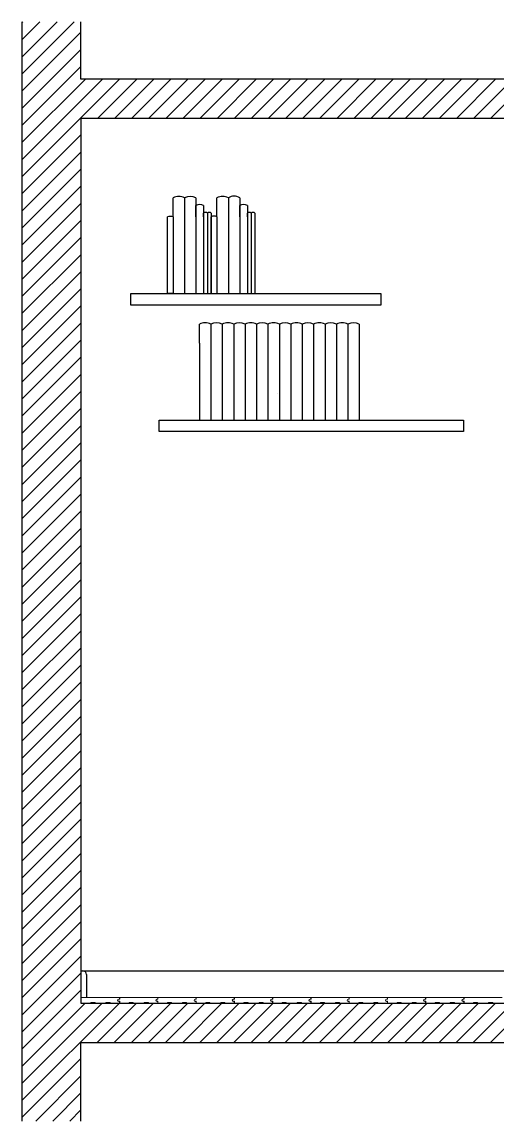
# Model space of a CAD drawing. Header units: millimetres. Extents: x 2770 to 4932, y 1592 to 2546.
# Drawn here: x 4144.5 to 4269.3, y 1592.1 to 1880.6 of the extents above; entities that cross this region are included whole.
import ezdxf

# ---------------------------------------------------------------- set-up
doc = ezdxf.new("R2010")
doc.units = ezdxf.units.MM
for name, color, linetype, lineweight in [('A-FLOR-PATT', 8, 'Continuous', 18), ('A-SECT-MCUT', 7, 'Continuous', 35), ('ARREDO SOTTILE', 4, 'Continuous', 25), ('ARREDO STRUTTURE', 3, 'Continuous', 25), ('linee non sezionate', 8, 'Continuous', 18), ('MURI', 7, 'Continuous', 25), ('PORTE E FINESTRE', 6, 'Continuous', 25)]:
    doc.layers.add(name, color=color, linetype=linetype, lineweight=lineweight)

msp = doc.modelspace()

# ---------------------------------------------------------------- linework, layer by layer
at = {"layer": 'A-FLOR-PATT'}
for p, q in [((4182.7308, 1809.2664), (4182.7308, 1809.4119)), ((4160.0053, 1624.5144), (4170.1503, 1624.5144)), ((4170.1503, 1624.5144), (4170.1503, 1624.0977)), ((4170.2003, 1624.0456), (4170.2003, 1624.5144)), ((4170.2003, 1624.5144), (4180.2003, 1624.5144)), ((4180.2003, 1624.5144), (4180.2003, 1624.0977)), ((4180.2503, 1624.0456), (4180.2503, 1624.5144)), ((4180.2503, 1624.5144), (4190.2503, 1624.5144)), ((4190.2503, 1624.5144), (4190.2503, 1624.0977)), ((4190.3003, 1624.0456), (4190.3003, 1624.5144)), ((4190.3003, 1624.5144), (4200.3003, 1624.5144)), ((4200.3003, 1624.5144), (4200.3003, 1624.0977)), ((4200.3503, 1624.0456), (4200.3503, 1624.5144)), ((4200.3503, 1624.5144), (4210.3503, 1624.5144)), ((4210.3503, 1624.5144), (4210.3503, 1624.0977)), ((4210.4003, 1624.0456), (4210.4003, 1624.5144)), ((4210.4003, 1624.5144), (4220.4003, 1624.5144)), ((4220.4003, 1624.5144), (4220.4003, 1624.0977)), ((4220.4503, 1624.0456), (4220.4503, 1624.5144)), ((4220.4503, 1624.5144), (4230.4503, 1624.5144)), ((4230.4503, 1624.5144), (4230.4503, 1624.0977)), ((4230.5003, 1624.0456), (4230.5003, 1624.5144)), ((4230.5003, 1624.5144), (4240.5003, 1624.5144)), ((4240.5003, 1624.5144), (4240.5003, 1624.0977)), ((4240.5503, 1624.0456), (4240.5503, 1624.5144)), ((4250.5503, 1624.5144), (4250.5503, 1624.0977)), ((4250.6003, 1624.0456), (4250.6003, 1624.5144)), ((4250.6003, 1624.5144), (4260.6003, 1624.5144)), ((4260.6003, 1624.5144), (4260.6003, 1624.0977)), ((4260.6503, 1624.0456), (4260.6503, 1624.5144)), ((4260.6503, 1624.5144), (4270.6503, 1624.5144)), ((4162.6961, 1623.2123), (4162.5461, 1623.0561)), ((4163.6461, 1623.2123), (4162.6961, 1623.2123)), ((4163.7961, 1623.0561), (4163.6461, 1623.2123)), ((4166.6545, 1623.2123), (4166.5045, 1623.0561)), ((4166.6545, 1623.2123), (4166.5045, 1623.0561)), ((4167.5895, 1623.2123), (4166.6545, 1623.2123)), ((4167.7545, 1623.0561), (4167.5895, 1623.2123)), ((4169.9399, 1624.0456), (4170.2003, 1624.0456)), ((4169.9399, 1623.5248), (4170.2003, 1623.5248)), ((4170.1503, 1624.0977), (4169.942, 1624.0977)), ((4170.1503, 1623.4727), (4169.942, 1623.4727)), ((4170.1503, 1623.4727), (4170.1503, 1623.0561)), ((4170.2003, 1623.0561), (4170.2003, 1623.5248)), ((4172.7461, 1623.2123), (4172.5961, 1623.0561)), ((4173.6961, 1623.2123), (4172.7461, 1623.2123)), ((4173.8461, 1623.0561), (4173.6961, 1623.2123)), ((4176.7045, 1623.2123), (4176.5545, 1623.0561)), ((4177.6395, 1623.2123), (4176.7045, 1623.2123)), ((4177.8045, 1623.0561), (4177.6395, 1623.2123)), ((4179.9899, 1624.0456), (4180.2503, 1624.0456)), ((4179.9899, 1623.5248), (4180.2503, 1623.5248)), ((4180.2003, 1624.0977), (4179.992, 1624.0977)), ((4180.2003, 1623.4727), (4179.992, 1623.4727)), ((4180.2003, 1623.4727), (4180.2003, 1623.0561)), ((4180.2503, 1623.0561), (4180.2503, 1623.5248)), ((4182.7961, 1623.2123), (4182.6461, 1623.0561)), ((4183.7461, 1623.2123), (4182.7961, 1623.2123)), ((4183.8961, 1623.0561), (4183.7461, 1623.2123)), ((4186.7545, 1623.2123), (4186.6045, 1623.0561)), ((4187.6895, 1623.2123), (4186.7545, 1623.2123)), ((4187.8545, 1623.0561), (4187.6895, 1623.2123)), ((4190.0399, 1624.0456), (4190.3003, 1624.0456)), ((4190.0399, 1623.5248), (4190.3003, 1623.5248)), ((4190.2503, 1624.0977), (4190.042, 1624.0977)), ((4190.2503, 1623.4727), (4190.042, 1623.4727)), ((4190.2503, 1623.4727), (4190.2503, 1623.0561)), ((4190.3003, 1623.0561), (4190.3003, 1623.5248)), ((4192.8461, 1623.2123), (4192.6961, 1623.0561)), ((4193.7961, 1623.2123), (4192.8461, 1623.2123)), ((4193.9461, 1623.0561), (4193.7961, 1623.2123)), ((4196.8045, 1623.2123), (4196.6545, 1623.0561)), ((4197.7395, 1623.2123), (4196.8045, 1623.2123)), ((4197.9045, 1623.0561), (4197.7395, 1623.2123)), ((4200.0899, 1624.0456), (4200.3503, 1624.0456)), ((4200.0899, 1623.5248), (4200.3503, 1623.5248)), ((4200.3003, 1624.0977), (4200.092, 1624.0977)), ((4200.3003, 1623.4727), (4200.092, 1623.4727)), ((4200.3003, 1623.4727), (4200.3003, 1623.0561)), ((4200.3503, 1623.0561), (4200.3503, 1623.5248)), ((4202.8961, 1623.2123), (4202.7461, 1623.0561)), ((4203.8461, 1623.2123), (4202.8961, 1623.2123)), ((4203.9961, 1623.0561), (4203.8461, 1623.2123)), ((4206.8545, 1623.2123), (4206.7045, 1623.0561)), ((4207.7895, 1623.2123), (4206.8545, 1623.2123)), ((4207.9545, 1623.0561), (4207.7895, 1623.2123)), ((4210.1399, 1624.0456), (4210.4003, 1624.0456)), ((4210.1399, 1623.5248), (4210.4003, 1623.5248)), ((4210.3503, 1624.0977), (4210.142, 1624.0977)), ((4210.3503, 1623.4727), (4210.142, 1623.4727)), ((4210.3503, 1623.4727), (4210.3503, 1623.0561)), ((4210.4003, 1623.0561), (4210.4003, 1623.5248)), ((4212.9461, 1623.2123), (4212.7961, 1623.0561)), ((4213.8961, 1623.2123), (4212.9461, 1623.2123)), ((4214.0461, 1623.0561), (4213.8961, 1623.2123)), ((4216.9045, 1623.2123), (4216.7545, 1623.0561)), ((4217.8395, 1623.2123), (4216.9045, 1623.2123)), ((4218.0045, 1623.0561), (4217.8395, 1623.2123)), ((4220.1899, 1624.0456), (4220.4503, 1624.0456)), ((4220.1899, 1623.5248), (4220.4503, 1623.5248)), ((4220.4003, 1624.0977), (4220.192, 1624.0977)), ((4220.4003, 1623.4727), (4220.192, 1623.4727)), ((4220.4003, 1623.4727), (4220.4003, 1623.0561)), ((4220.4503, 1623.0561), (4220.4503, 1623.5248)), ((4222.9961, 1623.2123), (4222.8461, 1623.0561)), ((4223.9461, 1623.2123), (4222.9961, 1623.2123)), ((4224.0961, 1623.0561), (4223.9461, 1623.2123)), ((4226.9545, 1623.2123), (4226.8045, 1623.0561)), ((4227.8895, 1623.2123), (4226.9545, 1623.2123)), ((4228.0545, 1623.0561), (4227.8895, 1623.2123)), ((4230.2399, 1624.0456), (4230.5003, 1624.0456)), ((4230.2399, 1623.5248), (4230.5003, 1623.5248)), ((4230.4503, 1624.0977), (4230.242, 1624.0977)), ((4230.4503, 1623.4727), (4230.242, 1623.4727)), ((4230.4503, 1623.4727), (4230.4503, 1623.0561)), ((4230.5003, 1623.0561), (4230.5003, 1623.5248)), ((4233.0461, 1623.2123), (4232.8961, 1623.0561)), ((4233.9961, 1623.2123), (4233.0461, 1623.2123)), ((4234.1461, 1623.0561), (4233.9961, 1623.2123)), ((4237.0045, 1623.2123), (4236.8545, 1623.0561)), ((4237.9395, 1623.2123), (4237.0045, 1623.2123)), ((4238.1045, 1623.0561), (4237.9395, 1623.2123)), ((4240.2899, 1624.0456), (4240.5503, 1624.0456)), ((4240.2899, 1623.5248), (4240.5503, 1623.5248)), ((4240.5003, 1624.0977), (4240.292, 1624.0977)), ((4240.5003, 1623.4727), (4240.292, 1623.4727)), ((4240.5003, 1623.4727), (4240.5003, 1623.0561)), ((4240.5503, 1623.0561), (4240.5503, 1623.5248)), ((4243.0961, 1623.2123), (4242.9461, 1623.0561)), ((4244.0461, 1623.2123), (4243.0961, 1623.2123)), ((4244.1961, 1623.0561), (4244.0461, 1623.2123)), ((4247.0545, 1623.2123), (4246.9045, 1623.0561)), ((4247.9895, 1623.2123), (4247.0545, 1623.2123)), ((4248.1545, 1623.0561), (4247.9895, 1623.2123)), ((4250.3399, 1624.0456), (4250.6003, 1624.0456)), ((4250.3399, 1623.5248), (4250.6003, 1623.5248)), ((4250.5503, 1624.0977), (4250.342, 1624.0977)), ((4250.5503, 1623.4727), (4250.342, 1623.4727)), ((4250.5503, 1623.0561), (4250.5503, 1623.4727)), ((4250.6003, 1623.0561), (4250.6003, 1623.5248)), ((4253.1461, 1623.2123), (4252.9961, 1623.0561)), ((4254.0961, 1623.2123), (4253.1461, 1623.2123)), ((4254.2461, 1623.0561), (4254.0961, 1623.2123)), ((4257.1045, 1623.2123), (4256.9545, 1623.0561)), ((4258.0395, 1623.2123), (4257.1045, 1623.2123)), ((4258.2045, 1623.0561), (4258.0395, 1623.2123)), ((4260.3899, 1623.5248), (4260.6503, 1623.5248)), ((4260.6003, 1624.0977), (4260.392, 1624.0977)), ((4260.6003, 1623.4727), (4260.392, 1623.4727)), ((4260.6003, 1623.4727), (4260.6003, 1623.0561)), ((4260.6503, 1623.0561), (4260.6503, 1623.5248)), ((4263.1961, 1623.2123), (4263.0461, 1623.0561)), ((4264.1461, 1623.2123), (4263.1961, 1623.2123)), ((4264.2961, 1623.0561), (4264.1461, 1623.2123)), ((4267.1545, 1623.2123), (4267.0045, 1623.0561)), ((4268.0895, 1623.2123), (4267.1545, 1623.2123)), ((4268.2545, 1623.0561), (4268.0895, 1623.2123))]:
    msp.add_line(p, q, dxfattribs=at)
for centre, radius in [((4169.942, 1623.7852), 0.3125), ((4169.9399, 1623.7852), 0.2604), ((4179.992, 1623.7852), 0.3125), ((4179.9899, 1623.7852), 0.2604), ((4190.042, 1623.7852), 0.3125), ((4190.0399, 1623.7852), 0.2604), ((4200.092, 1623.7852), 0.3125), ((4200.0899, 1623.7852), 0.2604), ((4210.142, 1623.7852), 0.3125), ((4210.1399, 1623.7852), 0.2604), ((4220.192, 1623.7852), 0.3125), ((4220.1899, 1623.7852), 0.2604), ((4230.242, 1623.7852), 0.3125), ((4230.2399, 1623.7852), 0.2604), ((4240.292, 1623.7852), 0.3125), ((4240.2899, 1623.7852), 0.2604), ((4250.342, 1623.7852), 0.3125), ((4250.3399, 1623.7852), 0.2604), ((4260.392, 1623.7852), 0.3125), ((4260.3899, 1623.7852), 0.2604)]:
    msp.add_arc(centre, radius, 90, 270, dxfattribs=at)
at = {"layer": 'A-SECT-MCUT'}
msp.add_line((4160.0053, 1623.0563), (4160.0053, 1623.0563), dxfattribs=at)
msp.add_line((4160.0053, 1623.0563), (4160.0053, 1623.0563), dxfattribs=at)
at = {"layer": 'ARREDO SOTTILE'}
for p, q in [((4184.2308, 1829.4119), (4184.2308, 1834.4119)), ((4187.2308, 1834.4119), (4187.2308, 1809.2664)), ((4190.2308, 1834.4119), (4190.2308, 1809.2664)), ((4190.2308, 1829.4119), (4190.2308, 1832.4119)), ((4192.2308, 1832.4119), (4192.2308, 1809.2664)), ((4195.7308, 1829.4119), (4195.7308, 1834.4119)), ((4198.7308, 1834.4119), (4198.7308, 1809.2664)), ((4201.7308, 1834.4119), (4201.7308, 1809.2664)), ((4201.7308, 1829.4119), (4201.7308, 1832.4119)), ((4203.7308, 1832.4119), (4203.7308, 1809.2664)), ((4182.7308, 1809.4119), (4182.7308, 1829.4119)), ((4184.2308, 1829.4119), (4184.2308, 1809.2664)), ((4192.2308, 1829.4119), (4192.2308, 1830.4119)), ((4193.2308, 1830.4119), (4193.2308, 1809.2664)), ((4194.2308, 1830.4119), (4194.2308, 1809.2664)), ((4194.2308, 1809.4119), (4194.2308, 1829.4119)), ((4195.7308, 1829.4119), (4195.7308, 1809.2664)), ((4203.7308, 1829.4119), (4203.7308, 1830.4119)), ((4204.7308, 1830.4119), (4204.7308, 1809.2664)), ((4205.7308, 1830.4119), (4205.7308, 1809.2664)), ((4191.1303, 1796.2474), (4191.1303, 1801.2474)), ((4194.1303, 1801.2474), (4194.1303, 1776.102)), ((4197.1303, 1801.2474), (4197.1303, 1776.102)), ((4200.1303, 1801.2474), (4200.1303, 1776.102)), ((4203.1303, 1801.2474), (4203.1303, 1776.102)), ((4206.1303, 1801.2474), (4206.1303, 1776.102)), ((4209.1303, 1801.2474), (4209.1303, 1776.102)), ((4212.1303, 1801.2474), (4212.1303, 1776.102)), ((4215.1303, 1801.2474), (4215.1303, 1776.102)), ((4218.1303, 1801.2474), (4218.1303, 1776.102)), ((4221.1303, 1801.2474), (4221.1303, 1776.102)), ((4224.1303, 1801.2474), (4224.1303, 1776.102)), ((4227.1303, 1801.2474), (4227.1303, 1776.102)), ((4230.1303, 1801.2474), (4230.1303, 1776.102)), ((4233.1303, 1801.2474), (4233.1303, 1776.102)), ((4191.1303, 1796.2474), (4191.1303, 1776.102)), ((4211.6182, 1783.0561), (4211.6182, 1783.0561))]:
    msp.add_line(p, q, dxfattribs=at)
for centre, radius, start, end in [((4185.7308, 1831.3169), 3.4394, 64.142938, 115.857062), ((4197.2308, 1831.3946), 3.3696, 63.566747, 116.433253), ((4200.2308, 1831.9391), 2.8922, 58.758804, 121.241196), ((4188.7308, 1830.9653), 3.7589, 66.481012, 113.518988), ((4191.2308, 1830.6619), 2.0156, 60.255119, 119.744881), ((4188.7308, 1830.9653), 3.7589, 21.389354, 23.002859), ((4202.7308, 1830.54), 2.1223, 61.889004, 118.110996), ((4183.4808, 1827.4823), 2.0702, 68.75987, 111.24013), ((4192.7308, 1829.7253), 0.8494, 53.937224, 126.062776), ((4193.7308, 1829.8128), 0.7804, 50.155534, 129.844466), ((4194.9808, 1828.2746), 1.3624, 56.598574, 123.401426), ((4204.2308, 1829.643), 0.9172, 56.966452, 123.033548), ((4205.2308, 1829.6587), 0.9041, 56.423976, 123.576024), ((4192.6303, 1798.1524), 3.4394, 64.142938, 115.857062), ((4195.6303, 1797.8008), 3.7589, 66.481012, 113.518988), ((4198.6303, 1798.1524), 3.4394, 64.142938, 115.857062), ((4201.6303, 1797.8008), 3.7589, 66.481012, 113.518988), ((4204.6303, 1798.1524), 3.4394, 64.142938, 115.857062), ((4207.6303, 1797.8008), 3.7589, 66.481012, 113.518988), ((4210.6303, 1798.1524), 3.4394, 64.142938, 115.857062), ((4213.6303, 1797.8008), 3.7589, 66.481012, 113.518988), ((4216.6303, 1798.1524), 3.4394, 64.142938, 115.857062), ((4219.6303, 1797.8008), 3.7589, 66.481012, 113.518988), ((4222.6303, 1798.1524), 3.4394, 64.142938, 115.857062), ((4225.6303, 1797.8008), 3.7589, 66.481012, 113.518988), ((4228.6303, 1798.1524), 3.4394, 64.142938, 115.857062), ((4231.6303, 1797.8008), 3.7589, 66.481012, 113.518988)]:
    msp.add_arc(centre, radius, start, end, dxfattribs=at)
at = {"layer": 'ARREDO STRUTTURE'}
for p, q in [((4173.1057, 1806.2664), (4173.1057, 1809.2664)), ((4173.1057, 1809.2664), (4238.7673, 1809.2664)), ((4184.2308, 1809.2664), (4182.7308, 1809.2664)), ((4238.7673, 1809.2664), (4238.7673, 1806.2664)), ((4238.7673, 1806.2664), (4173.1057, 1806.2664)), ((4180.527, 1773.0561), (4180.527, 1776.0561)), ((4180.527, 1776.0561), (4260.527, 1776.0561)), ((4260.527, 1776.0561), (4260.527, 1773.0561)), ((4211.6182, 1773.0561), (4180.527, 1773.0561)), ((4260.527, 1773.0561), (4211.6182, 1773.0561))]:
    msp.add_line(p, q, dxfattribs=at)
at = {"layer": 'linee non sezionate'}
msp.add_line((4211.0503, 1624.5144), (4250.5503, 1624.5144), dxfattribs=at)
at = {"layer": 'MURI', "ltscale": 0.4}
for p, q in [((4144.5215, 1880.5678), (4144.5215, 1865.5678)), ((4160.0053, 1865.5678), (4160.0053, 1880.5678)), ((4144.5215, 1865.5678), (4144.5215, 1592.0885)), ((4464.5215, 1865.5678), (4160.0053, 1865.5678)), ((4160.0053, 1592.0885), (4160.0053, 1612.7337)), ((4160.0053, 1612.7337), (4464.5215, 1612.7337))]:
    msp.add_line(p, q, dxfattribs=at)
at = {"layer": 'MURI', "linetype": 'Continuous', "ltscale": 0.4}
for p, q in [((4144.5215, 1880.3396), (4144.7497, 1880.5678)), ((4144.5215, 1875.8494), (4149.2398, 1880.5678)), ((4144.5215, 1871.3593), (4153.7299, 1880.5678)), ((4144.5215, 1866.8692), (4158.2201, 1880.5678)), ((4144.5215, 1862.379), (4160.0053, 1877.8629)), ((4144.5215, 1857.8889), (4160.0053, 1873.3728)), ((4144.5215, 1853.3988), (4160.0053, 1868.8827)), ((4144.5215, 1848.9087), (4161.1806, 1865.5678)), ((4144.5215, 1844.4185), (4165.6707, 1865.5678)), ((4144.5215, 1839.9284), (4170.1608, 1865.5678)), ((4164.3284, 1855.2452), (4174.651, 1865.5678)), ((4168.8186, 1855.2452), (4179.1411, 1865.5678)), ((4173.3087, 1855.2452), (4183.6312, 1865.5678)), ((4177.7988, 1855.2452), (4188.1213, 1865.5678)), ((4182.2889, 1855.2452), (4192.6115, 1865.5678)), ((4186.7791, 1855.2452), (4197.1016, 1865.5678)), ((4191.2692, 1855.2452), (4201.5917, 1865.5678)), ((4195.7593, 1855.2452), (4206.0819, 1865.5678)), ((4200.2494, 1855.2452), (4210.572, 1865.5678)), ((4204.7396, 1855.2452), (4215.0621, 1865.5678)), ((4209.2297, 1855.2452), (4219.5522, 1865.5678)), ((4213.7198, 1855.2452), (4224.0424, 1865.5678)), ((4218.21, 1855.2452), (4228.5325, 1865.5678)), ((4222.7001, 1855.2452), (4233.0226, 1865.5678)), ((4227.1902, 1855.2452), (4237.5128, 1865.5678)), ((4231.6803, 1855.2452), (4242.0029, 1865.5678)), ((4236.1705, 1855.2452), (4246.493, 1865.5678)), ((4240.6606, 1855.2452), (4250.9831, 1865.5678)), ((4245.1507, 1855.2452), (4255.4733, 1865.5678)), ((4249.6409, 1855.2452), (4259.9634, 1865.5678)), ((4254.131, 1855.2452), (4264.4535, 1865.5678)), ((4258.6211, 1855.2452), (4268.9437, 1865.5678)), ((4263.1112, 1855.2452), (4273.4338, 1865.5678)), ((4267.6014, 1855.2452), (4277.9239, 1865.5678)), ((4144.5215, 1835.4383), (4160.0053, 1850.9221)), ((4144.5215, 1830.9481), (4160.0053, 1846.432)), ((4144.5215, 1826.458), (4160.0053, 1841.9419)), ((4144.5215, 1821.9679), (4160.0053, 1837.4518)), ((4144.5215, 1817.4778), (4160.0053, 1832.9616)), ((4144.5215, 1812.9876), (4160.0053, 1828.4715)), ((4144.5215, 1808.4975), (4160.0053, 1823.9814)), ((4144.5215, 1804.0074), (4160.0053, 1819.4912)), ((4144.5215, 1799.5172), (4160.0053, 1815.0011)), ((4144.5215, 1795.0271), (4160.0053, 1810.511)), ((4144.5215, 1790.537), (4160.0053, 1806.0209)), ((4144.5215, 1786.0469), (4160.0053, 1801.5307)), ((4144.5215, 1781.5567), (4160.0053, 1797.0406)), ((4144.5215, 1777.0666), (4160.0053, 1792.5505)), ((4144.5215, 1772.5765), (4160.0053, 1788.0604)), ((4144.5215, 1768.0864), (4160.0053, 1783.5702)), ((4144.5215, 1763.5962), (4160.0053, 1779.0801)), ((4144.5215, 1759.1061), (4160.0053, 1774.59)), ((4144.5215, 1754.616), (4160.0053, 1770.0998)), ((4144.5215, 1750.1258), (4160.0053, 1765.6097)), ((4144.5215, 1745.6357), (4160.0053, 1761.1196)), ((4144.5215, 1741.1456), (4160.0053, 1756.6295)), ((4144.5215, 1736.6555), (4160.0053, 1752.1393)), ((4144.5215, 1732.1653), (4160.0053, 1747.6492)), ((4144.5215, 1727.6752), (4160.0053, 1743.1591)), ((4144.5215, 1723.1851), (4160.0053, 1738.6689)), ((4144.5215, 1718.6949), (4160.0053, 1734.1788)), ((4144.5215, 1714.2048), (4160.0053, 1729.6887)), ((4144.5215, 1709.7147), (4160.0053, 1725.1986)), ((4144.5215, 1705.2246), (4160.0053, 1720.7084)), ((4144.5215, 1700.7344), (4160.0053, 1716.2183)), ((4144.5215, 1696.2443), (4160.0053, 1711.7282)), ((4144.5215, 1691.7542), (4160.0053, 1707.238)), ((4144.5215, 1687.264), (4160.0053, 1702.7479)), ((4144.5215, 1682.7739), (4160.0053, 1698.2578)), ((4144.5215, 1678.2838), (4160.0053, 1693.7677)), ((4144.5215, 1673.7937), (4160.0053, 1689.2775)), ((4144.5215, 1669.3035), (4160.0053, 1684.7874)), ((4144.5215, 1664.8134), (4160.0053, 1680.2973)), ((4144.5215, 1660.3233), (4160.0053, 1675.8071)), ((4144.5215, 1655.8332), (4160.0053, 1671.317)), ((4144.5215, 1651.343), (4160.0053, 1666.8269)), ((4144.5215, 1646.8529), (4160.0053, 1662.3368)), ((4144.5215, 1642.3628), (4160.0053, 1657.8466)), ((4144.5215, 1637.8726), (4160.0053, 1653.3565)), ((4144.5215, 1633.3825), (4160.0053, 1648.8664)), ((4144.5215, 1628.8924), (4160.0053, 1644.3763)), ((4144.5215, 1624.4023), (4160.0053, 1639.8861)), ((4144.5215, 1619.9121), (4160.0053, 1635.396)), ((4144.5215, 1615.422), (4160.0053, 1630.9059)), ((4144.5215, 1610.9319), (4160.0053, 1626.4157)), ((4144.5215, 1606.4417), (4161.136, 1623.0563)), ((4144.5215, 1601.9516), (4165.6261, 1623.0563)), ((4144.5215, 1597.4615), (4170.1162, 1623.0563)), ((4164.2838, 1612.7337), (4174.6063, 1623.0562)), ((4168.7739, 1612.7337), (4179.0965, 1623.0562)), ((4173.264, 1612.7337), (4183.5866, 1623.0562)), ((4177.7542, 1612.7337), (4188.0767, 1623.0562)), ((4182.2443, 1612.7337), (4192.5668, 1623.0562)), ((4186.7344, 1612.7337), (4197.057, 1623.0562)), ((4191.2245, 1612.7337), (4201.5471, 1623.0562)), ((4195.7147, 1612.7337), (4206.0372, 1623.0562)), ((4200.2048, 1612.7337), (4210.5273, 1623.0562)), ((4204.6949, 1612.7337), (4215.0175, 1623.0562)), ((4209.1851, 1612.7337), (4219.5076, 1623.0562)), ((4213.6752, 1612.7337), (4223.9977, 1623.0562)), ((4218.1653, 1612.7337), (4228.4878, 1623.0562)), ((4222.6554, 1612.7337), (4232.978, 1623.0562)), ((4227.1456, 1612.7337), (4237.4681, 1623.0562)), ((4231.6357, 1612.7337), (4241.9582, 1623.0562)), ((4236.1258, 1612.7337), (4246.4483, 1623.0562)), ((4240.6159, 1612.7337), (4250.9385, 1623.0562)), ((4245.1061, 1612.7337), (4255.4286, 1623.0562)), ((4249.5962, 1612.7337), (4259.9187, 1623.0562)), ((4254.0863, 1612.7337), (4264.4088, 1623.0562)), ((4258.5765, 1612.7337), (4268.899, 1623.0562)), ((4263.0666, 1612.7337), (4273.3891, 1623.0562)), ((4267.5567, 1612.7337), (4277.8792, 1623.0562)), ((4144.5215, 1592.9714), (4160.0053, 1608.4552)), ((4148.1287, 1592.0885), (4160.0053, 1603.9651)), ((4152.6189, 1592.0885), (4160.0053, 1599.475)), ((4157.109, 1592.0885), (4160.0053, 1594.9848))]:
    msp.add_line(p, q, dxfattribs=at)
at = {"layer": 'MURI'}
for p, q in [((4464.5215, 1855.2452), (4160.0053, 1855.2452)), ((4160.0053, 1855.2452), (4160.0053, 1623.0563)), ((4160.0053, 1623.0563), (4464.5215, 1623.0561))]:
    msp.add_line(p, q, dxfattribs=at)
at = {"layer": 'PORTE E FINESTRE'}
for p, q in [((4160.0053, 1631.5148), (4380.9408, 1631.5148)), ((4161.5053, 1630.5148), (4161.5053, 1624.5144))]:
    msp.add_line(p, q, dxfattribs=at)
msp.add_arc((4160.5053, 1630.5148, 0), 1, 0.000016, 90.000016, dxfattribs=at)

doc.saveas('drawing.dxf')
